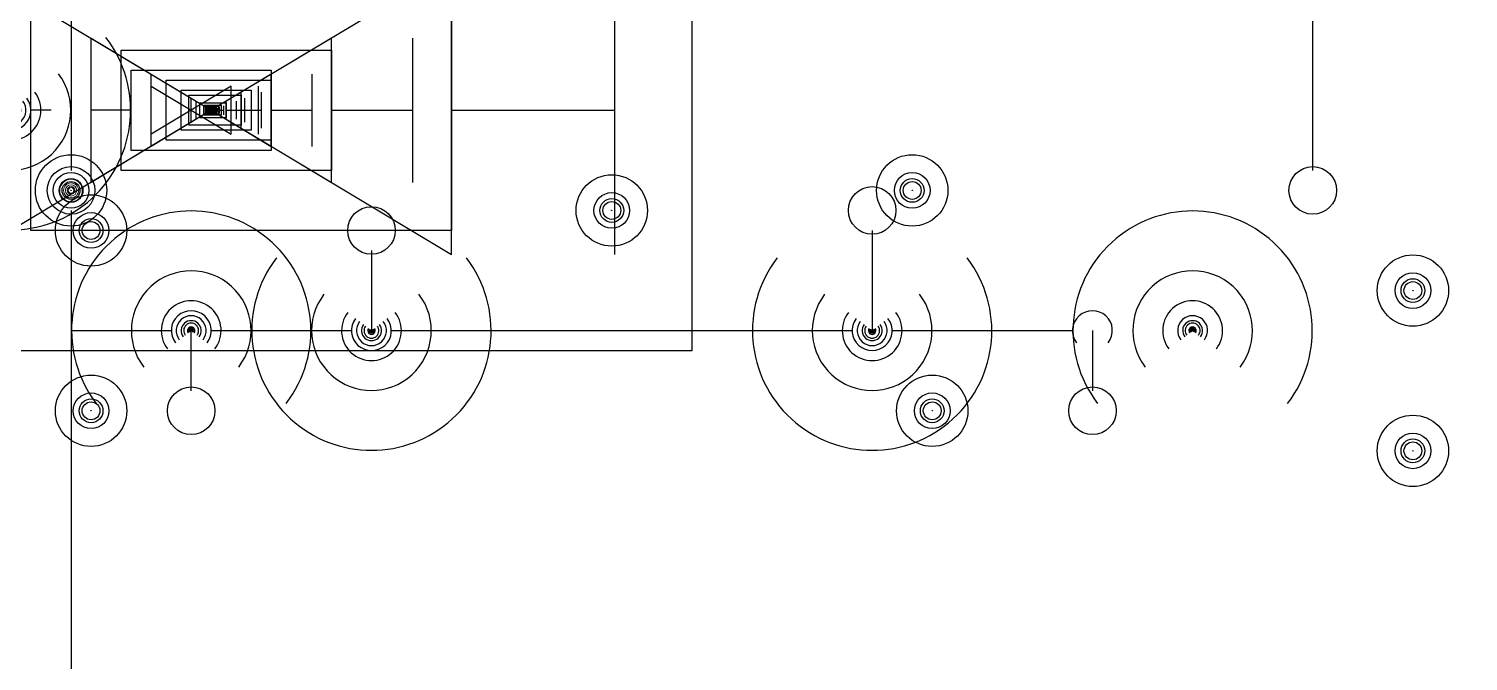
# Model space of a CAD drawing. Extents: x -17670 to 21732, y -105 to 1153.
# Drawn here: x -2112.4 to -1825, y 153.7 to 280 of the extents above; entities that cross this region are included whole.
import ezdxf

# ---------------------------------------------------------------- set-up
doc = ezdxf.new("R2010")
doc.units = 0
doc.header["$LTSCALE"] = 48
doc.header["$MEASUREMENT"] = 0
for name, color, linetype in [('F-FP-N', 2, 'Continuous'), ('F-FP-N @ 1 (1)', 2, 'Continuous'), ('F-FP-N @ 1 (2)', 2, 'Continuous'), ('F-FP-N @ 12', 2, 'Continuous'), ('F-FP-N @ 128', 2, 'Continuous'), ('F-FP-N @ 16', 2, 'Continuous'), ('F-FP-N @ 192', 2, 'Continuous'), ('F-FP-N @ 2', 2, 'Continuous'), ('F-FP-N @ 24', 2, 'Continuous'), ('F-FP-N @ 384', 2, 'Continuous'), ('F-FP-N @ 4', 2, 'Continuous'), ('F-FP-N @ 48', 2, 'Continuous'), ('F-FP-N @ 64', 2, 'Continuous'), ('F-FP-N @ 768', 2, 'Continuous'), ('F-FP-N @ 8', 2, 'Continuous'), ('F-FP-N @ 96', 2, 'Continuous'), ('F-SPRK-HEAD-N', 2, 'Continuous'), ('F-SPRK-HEAD-N @ 1 (1)', 2, 'Continuous'), ('F-SPRK-HEAD-N @ 1 (2)', 2, 'Continuous'), ('F-SPRK-HEAD-N @ 128', 2, 'Continuous'), ('F-SPRK-HEAD-N @ 192', 2, 'Continuous'), ('F-SPRK-HEAD-N @ 48', 2, 'Continuous'), ('F-SPRK-HEAD-N @ 64', 2, 'Continuous'), ('F-SPRK-HEAD-N @ 96', 2, 'Continuous'), ('F-SPRN-N', 1, 'Continuous'), ('F-SPRN-N @ 1 (1)', 1, 'Continuous'), ('F-SPRN-N @ 1 (2)', 1, 'Continuous'), ('F-SPRN-N @ 12', 1, 'Continuous'), ('F-SPRN-N @ 128', 1, 'Continuous'), ('F-SPRN-N @ 16', 1, 'Continuous'), ('F-SPRN-N @ 192', 1, 'Continuous'), ('F-SPRN-N @ 2', 1, 'Continuous'), ('F-SPRN-N @ 24', 1, 'Continuous'), ('F-SPRN-N @ 384', 1, 'Continuous'), ('F-SPRN-N @ 4', 1, 'Continuous'), ('F-SPRN-N @ 48', 1, 'Continuous'), ('F-SPRN-N @ 64', 1, 'Continuous'), ('F-SPRN-N @ 768', 1, 'Continuous'), ('F-SPRN-N @ 8', 1, 'Continuous'), ('F-SPRN-N @ 96', 1, 'Continuous')]:
    doc.layers.add(name, color=color, linetype=linetype)

# ---------------------------------------------------------------- blocks, each defined once
blk = doc.blocks.new('*U27')
blk.add_circle((0, 0), 0.037109375)
blk = doc.blocks.new('*U1312')
at = {"layer": 'F-SPRK-HEAD-N @ 1 (1)'}
blk.add_blockref('*U27', (-2100.000000014936, 203.7428015229925), dxfattribs=at)
at = {"layer": 'F-SPRK-HEAD-N @ 1 (2)'}
blk.add_blockref('*U27', (-2100.000000014936, 203.7428015229925), dxfattribs=at)
at = {"layer": 'F-SPRK-HEAD-N @ 128', "xscale": 128, "yscale": 128, "zscale": 128}
blk.add_blockref('*U27', (-2080.000000014936, 203.7428015229925), dxfattribs=at)
at = {"layer": 'F-SPRK-HEAD-N @ 192', "xscale": 192, "yscale": 192, "zscale": 192}
blk.add_blockref('*U27', (-2100.000000014936, 203.7428015229925), dxfattribs=at)
at = {"layer": 'F-SPRK-HEAD-N @ 48', "xscale": 48, "yscale": 48, "zscale": 48}
blk.add_blockref('*U27', (-2100.000000014936, 203.7428015229925), dxfattribs=at)
at = {"layer": 'F-SPRK-HEAD-N @ 64', "xscale": 64, "yscale": 64, "zscale": 64}
blk.add_blockref('*U27', (-2100.000000014936, 203.7428015229925), dxfattribs=at)
at = {"layer": 'F-SPRK-HEAD-N @ 96', "xscale": 96, "yscale": 96, "zscale": 96}
blk.add_blockref('*U27', (-2100.000000014936, 203.7428015229925), dxfattribs=at)
blk = doc.blocks.new('*U1313')
at = {"layer": 'F-SPRK-HEAD-N @ 1 (1)'}
blk.add_blockref('*U27', (-1932.000000014936, 203.7428015229925), dxfattribs=at)
at = {"layer": 'F-SPRK-HEAD-N @ 1 (2)'}
blk.add_blockref('*U27', (-1932.000000014936, 203.7428015229925), dxfattribs=at)
at = {"layer": 'F-SPRK-HEAD-N @ 128', "xscale": 128, "yscale": 128, "zscale": 128}
blk.add_blockref('*U27', (-1900.000000014936, 203.7428015229925), dxfattribs=at)
at = {"layer": 'F-SPRK-HEAD-N @ 192', "xscale": 192, "yscale": 192, "zscale": 192}
blk.add_blockref('*U27', (-1932.000000014936, 203.7428015229925), dxfattribs=at)
at = {"layer": 'F-SPRK-HEAD-N @ 48', "xscale": 48, "yscale": 48, "zscale": 48}
blk.add_blockref('*U27', (-1932.000000014936, 203.7428015229925), dxfattribs=at)
at = {"layer": 'F-SPRK-HEAD-N @ 64', "xscale": 64, "yscale": 64, "zscale": 64}
blk.add_blockref('*U27', (-1932.000000014936, 203.7428015229925), dxfattribs=at)
at = {"layer": 'F-SPRK-HEAD-N @ 96', "xscale": 96, "yscale": 96, "zscale": 96}
blk.add_blockref('*U27', (-1932.000000014936, 203.7428015229925), dxfattribs=at)
blk = doc.blocks.new('*U1314')
at = {"layer": 'F-SPRK-HEAD-N @ 1 (1)'}
blk.add_blockref('*U27', (-1996.000000014936, 243.7428015229925), dxfattribs=at)
at = {"layer": 'F-SPRK-HEAD-N @ 1 (2)'}
blk.add_blockref('*U27', (-1996.000000014936, 243.7428015229925), dxfattribs=at)
at = {"layer": 'F-SPRK-HEAD-N @ 128', "xscale": 128, "yscale": 128, "zscale": 128}
blk.add_blockref('*U27', (-1944.000000014936, 243.7428015229925), dxfattribs=at)
at = {"layer": 'F-SPRK-HEAD-N @ 192', "xscale": 192, "yscale": 192, "zscale": 192}
blk.add_blockref('*U27', (-1996.000000014936, 243.7428015229925), dxfattribs=at)
at = {"layer": 'F-SPRK-HEAD-N @ 48', "xscale": 48, "yscale": 48, "zscale": 48}
blk.add_blockref('*U27', (-1996.000000014936, 243.7428015229925), dxfattribs=at)
at = {"layer": 'F-SPRK-HEAD-N @ 64', "xscale": 64, "yscale": 64, "zscale": 64}
blk.add_blockref('*U27', (-1996.000000014936, 243.7428015229925), dxfattribs=at)
at = {"layer": 'F-SPRK-HEAD-N @ 96', "xscale": 96, "yscale": 96, "zscale": 96}
blk.add_blockref('*U27', (-1996.000000014936, 243.7428015229925), dxfattribs=at)
blk = doc.blocks.new('*U1316')
at = {"layer": 'F-SPRK-HEAD-N @ 1 (1)'}
blk.add_blockref('*U27', (-1836.000000014936, 195.7428015229925), dxfattribs=at)
at = {"layer": 'F-SPRK-HEAD-N @ 1 (2)'}
blk.add_blockref('*U27', (-1836.000000014936, 195.7428015229925), dxfattribs=at)
at = {"layer": 'F-SPRK-HEAD-N @ 128', "xscale": 128, "yscale": 128, "zscale": 128}
blk.add_blockref('*U27', (-1764.000000014936, 171.7428015229925), dxfattribs=at)
at = {"layer": 'F-SPRK-HEAD-N @ 192', "xscale": 192, "yscale": 192, "zscale": 192}
blk.add_blockref('*U27', (-1836.000000014936, 195.7428015229925), dxfattribs=at)
at = {"layer": 'F-SPRK-HEAD-N @ 48', "xscale": 48, "yscale": 48, "zscale": 48}
blk.add_blockref('*U27', (-1836.000000014936, 195.7428015229925), dxfattribs=at)
at = {"layer": 'F-SPRK-HEAD-N @ 64', "xscale": 64, "yscale": 64, "zscale": 64}
blk.add_blockref('*U27', (-1836.000000014936, 195.7428015229925), dxfattribs=at)
at = {"layer": 'F-SPRK-HEAD-N @ 96', "xscale": 96, "yscale": 96, "zscale": 96}
blk.add_blockref('*U27', (-1836.000000014936, 195.7428015229925), dxfattribs=at)
blk = doc.blocks.new('*U1318')
at = {"layer": 'F-SPRK-HEAD-N @ 1 (1)'}
blk.add_blockref('*U27', (-1836.000000014936, 227.7428015229925), dxfattribs=at)
at = {"layer": 'F-SPRK-HEAD-N @ 1 (2)'}
blk.add_blockref('*U27', (-1836.000000014936, 227.7428015229925), dxfattribs=at)
at = {"layer": 'F-SPRK-HEAD-N @ 128', "xscale": 128, "yscale": 128, "zscale": 128}
blk.add_blockref('*U27', (-1744.000000014936, 255.7428015229925), dxfattribs=at)
at = {"layer": 'F-SPRK-HEAD-N @ 192', "xscale": 192, "yscale": 192, "zscale": 192}
blk.add_blockref('*U27', (-1836.000000014936, 227.7428015229925), dxfattribs=at)
at = {"layer": 'F-SPRK-HEAD-N @ 48', "xscale": 48, "yscale": 48, "zscale": 48}
blk.add_blockref('*U27', (-1836.000000014936, 227.7428015229925), dxfattribs=at)
at = {"layer": 'F-SPRK-HEAD-N @ 64', "xscale": 64, "yscale": 64, "zscale": 64}
blk.add_blockref('*U27', (-1836.000000014936, 227.7428015229925), dxfattribs=at)
at = {"layer": 'F-SPRK-HEAD-N @ 96', "xscale": 96, "yscale": 96, "zscale": 96}
blk.add_blockref('*U27', (-1836.000000014936, 227.7428015229925), dxfattribs=at)
blk = doc.blocks.new('*U12')
at = {"linetype": 'Continuous'}
blk.add_arc((0, 0), 0.03111555437015312, 232.5669694738212, 127.4330305261797, dxfattribs=at)
blk = doc.blocks.new('*U1347')
at = {"layer": 'F-SPRN-N @ 1 (1)', "rotation": 89.99999999999999}
blk.add_blockref('*U12', (-1880.000000014936, 219.7428015229925), dxfattribs=at)
at = {"layer": 'F-SPRN-N @ 1 (2)', "rotation": 89.99999999999999}
blk.add_blockref('*U12', (-1880.000000014936, 219.7428015229925), dxfattribs=at)
at = {"layer": 'F-SPRN-N @ 12', "xscale": 12.00000000000001, "yscale": 12.00000000000001, "zscale": 12.00000000000001, "rotation": 89.99999999999999}
blk.add_blockref('*U12', (-1880.000000014936, 219.7428015229925), dxfattribs=at)
at = {"layer": 'F-SPRN-N @ 128', "xscale": 128.0000000000001, "yscale": 128.0000000000001, "zscale": 128.0000000000001, "rotation": 89.99999999999999}
blk.add_blockref('*U12', (-1900.000000014936, 219.7428015229925), dxfattribs=at)
at = {"layer": 'F-SPRN-N @ 16', "xscale": 16.00000000000001, "yscale": 16.00000000000001, "zscale": 16.00000000000001, "rotation": 89.99999999999999}
blk.add_blockref('*U12', (-1880.000000014936, 219.7428015229925), dxfattribs=at)
at = {"layer": 'F-SPRN-N @ 192', "xscale": 192.0000000000001, "yscale": 192.0000000000001, "zscale": 192.0000000000001, "rotation": 89.99999999999999}
blk.add_blockref('*U12', (-1880.000000014936, 219.7428015229925), dxfattribs=at)
at = {"layer": 'F-SPRN-N @ 2', "xscale": 2.000000000000001, "yscale": 2.000000000000001, "zscale": 2.000000000000001, "rotation": 89.99999999999999}
blk.add_blockref('*U12', (-1880.000000014936, 219.7428015229925), dxfattribs=at)
at = {"layer": 'F-SPRN-N @ 24', "xscale": 24.00000000000001, "yscale": 24.00000000000001, "zscale": 24.00000000000001, "rotation": 89.99999999999999}
blk.add_blockref('*U12', (-1880.000000014936, 219.7428015229925), dxfattribs=at)
at = {"layer": 'F-SPRN-N @ 384', "xscale": 384.0000000000002, "yscale": 384.0000000000002, "zscale": 384.0000000000002, "rotation": 89.99999999999999}
blk.add_blockref('*U12', (-1880.000000014936, 219.7428015229925), dxfattribs=at)
at = {"layer": 'F-SPRN-N @ 4', "xscale": 4.000000000000002, "yscale": 4.000000000000002, "zscale": 4.000000000000002, "rotation": 89.99999999999999}
blk.add_blockref('*U12', (-1880.000000014936, 219.7428015229925), dxfattribs=at)
at = {"layer": 'F-SPRN-N @ 48', "xscale": 48.00000000000002, "yscale": 48.00000000000002, "zscale": 48.00000000000002, "rotation": 89.99999999999999}
blk.add_blockref('*U12', (-1880.000000014936, 219.7428015229925), dxfattribs=at)
at = {"layer": 'F-SPRN-N @ 64', "xscale": 64.00000000000003, "yscale": 64.00000000000003, "zscale": 64.00000000000003, "rotation": 89.99999999999999}
blk.add_blockref('*U12', (-1880.000000014936, 219.7428015229925), dxfattribs=at)
at = {"layer": 'F-SPRN-N @ 768', "xscale": 768.0000000000003, "yscale": 768.0000000000003, "zscale": 768.0000000000003, "rotation": 89.99999999999999}
blk.add_blockref('*U12', (-1880.000000014936, 219.7428015229925), dxfattribs=at)
at = {"layer": 'F-SPRN-N @ 8', "xscale": 8.000000000000004, "yscale": 8.000000000000004, "zscale": 8.000000000000004, "rotation": 89.99999999999999}
blk.add_blockref('*U12', (-1880.000000014936, 219.7428015229925), dxfattribs=at)
at = {"layer": 'F-SPRN-N @ 96', "xscale": 96.00000000000004, "yscale": 96.00000000000004, "zscale": 96.00000000000004, "rotation": 89.99999999999999}
blk.add_blockref('*U12', (-1880.000000014936, 219.7428015229925), dxfattribs=at)
blk = doc.blocks.new('*U1348')
at = {"layer": 'F-SPRN-N @ 1 (1)', "rotation": 270}
blk.add_blockref('*U12', (-1944.000000014936, 219.7428015229925), dxfattribs=at)
at = {"layer": 'F-SPRN-N @ 1 (2)', "rotation": 270}
blk.add_blockref('*U12', (-1944.000000014936, 219.7428015229925), dxfattribs=at)
at = {"layer": 'F-SPRN-N @ 12', "xscale": 12, "yscale": 12, "zscale": 12, "rotation": 270}
blk.add_blockref('*U12', (-1944.000000014936, 219.7428015229925), dxfattribs=at)
at = {"layer": 'F-SPRN-N @ 128', "xscale": 128, "yscale": 128, "zscale": 128, "rotation": 270}
blk.add_blockref('*U12', (-1944.000000014936, 219.7428015229925), dxfattribs=at)
at = {"layer": 'F-SPRN-N @ 16', "xscale": 16, "yscale": 16, "zscale": 16, "rotation": 270}
blk.add_blockref('*U12', (-1944.000000014936, 219.7428015229925), dxfattribs=at)
at = {"layer": 'F-SPRN-N @ 192', "xscale": 192, "yscale": 192, "zscale": 192, "rotation": 270}
blk.add_blockref('*U12', (-1944.000000014936, 219.7428015229925), dxfattribs=at)
at = {"layer": 'F-SPRN-N @ 2', "xscale": 2, "yscale": 2, "zscale": 2, "rotation": 270}
blk.add_blockref('*U12', (-1944.000000014936, 219.7428015229925), dxfattribs=at)
at = {"layer": 'F-SPRN-N @ 24', "xscale": 24, "yscale": 24, "zscale": 24, "rotation": 270}
blk.add_blockref('*U12', (-1944.000000014936, 219.7428015229925), dxfattribs=at)
at = {"layer": 'F-SPRN-N @ 384', "xscale": 384, "yscale": 384, "zscale": 384, "rotation": 270}
blk.add_blockref('*U12', (-1944.000000014936, 219.7428015229925), dxfattribs=at)
at = {"layer": 'F-SPRN-N @ 4', "xscale": 4, "yscale": 4, "zscale": 4, "rotation": 270}
blk.add_blockref('*U12', (-1944.000000014936, 219.7428015229925), dxfattribs=at)
at = {"layer": 'F-SPRN-N @ 48', "xscale": 48, "yscale": 48, "zscale": 48, "rotation": 270}
blk.add_blockref('*U12', (-1944.000000014936, 219.7428015229925), dxfattribs=at)
at = {"layer": 'F-SPRN-N @ 64', "xscale": 64, "yscale": 64, "zscale": 64, "rotation": 270}
blk.add_blockref('*U12', (-1944.000000014936, 219.7428015229925), dxfattribs=at)
at = {"layer": 'F-SPRN-N @ 768', "xscale": 768, "yscale": 768, "zscale": 768, "rotation": 270}
blk.add_blockref('*U12', (-1944.000000014936, 219.7428015229925), dxfattribs=at)
at = {"layer": 'F-SPRN-N @ 8', "xscale": 8, "yscale": 8, "zscale": 8, "rotation": 270}
blk.add_blockref('*U12', (-1944.000000014936, 219.7428015229925), dxfattribs=at)
at = {"layer": 'F-SPRN-N @ 96', "xscale": 96, "yscale": 96, "zscale": 96, "rotation": 270}
blk.add_blockref('*U12', (-1944.000000014936, 219.7428015229925), dxfattribs=at)
blk = doc.blocks.new('*U1355')
at = {"layer": 'F-SPRK-HEAD-N @ 1 (1)'}
blk.add_blockref('*U27', (-1936.000000014936, 247.7428015229925), dxfattribs=at)
at = {"layer": 'F-SPRK-HEAD-N @ 1 (2)'}
blk.add_blockref('*U27', (-1936.000000014936, 247.7428015229925), dxfattribs=at)
at = {"layer": 'F-SPRK-HEAD-N @ 128', "xscale": 128, "yscale": 128, "zscale": 128}
blk.add_blockref('*U27', (-1856.000000014936, 247.7428015229925), dxfattribs=at)
at = {"layer": 'F-SPRK-HEAD-N @ 192', "xscale": 192, "yscale": 192, "zscale": 192}
blk.add_blockref('*U27', (-1936.000000014936, 247.7428015229925), dxfattribs=at)
at = {"layer": 'F-SPRK-HEAD-N @ 48', "xscale": 48, "yscale": 48, "zscale": 48}
blk.add_blockref('*U27', (-1936.000000014936, 247.7428015229925), dxfattribs=at)
at = {"layer": 'F-SPRK-HEAD-N @ 64', "xscale": 64, "yscale": 64, "zscale": 64}
blk.add_blockref('*U27', (-1936.000000014936, 247.7428015229925), dxfattribs=at)
at = {"layer": 'F-SPRK-HEAD-N @ 96', "xscale": 96, "yscale": 96, "zscale": 96}
blk.add_blockref('*U27', (-1936.000000014936, 247.7428015229925), dxfattribs=at)
blk = doc.blocks.new('*U1463')
at = {"layer": 'F-SPRK-HEAD-N @ 1 (1)'}
blk.add_blockref('*U27', (-2100.000000014936, 239.7428015229925), dxfattribs=at)
at = {"layer": 'F-SPRK-HEAD-N @ 1 (2)'}
blk.add_blockref('*U27', (-2100.000000014936, 239.7428015229925), dxfattribs=at)
at = {"layer": 'F-SPRK-HEAD-N @ 128', "xscale": 128, "yscale": 128, "zscale": 128}
blk.add_blockref('*U27', (-2044.000000014936, 239.7428015229925), dxfattribs=at)
at = {"layer": 'F-SPRK-HEAD-N @ 192', "xscale": 192, "yscale": 192, "zscale": 192}
blk.add_blockref('*U27', (-2100.000000014936, 239.7428015229925), dxfattribs=at)
at = {"layer": 'F-SPRK-HEAD-N @ 48', "xscale": 48, "yscale": 48, "zscale": 48}
blk.add_blockref('*U27', (-2100.000000014936, 239.7428015229925), dxfattribs=at)
at = {"layer": 'F-SPRK-HEAD-N @ 64', "xscale": 64, "yscale": 64, "zscale": 64}
blk.add_blockref('*U27', (-2100.000000014936, 239.7428015229925), dxfattribs=at)
at = {"layer": 'F-SPRK-HEAD-N @ 96', "xscale": 96, "yscale": 96, "zscale": 96}
blk.add_blockref('*U27', (-2100.000000014936, 239.7428015229925), dxfattribs=at)
blk = doc.blocks.new('*U38')
blk.add_circle((0, 0), 0.037109375)
at = {"color": 7, "lineweight": 0}
blk.add_circle((0, 0), 0.01171875, dxfattribs=at)
blk = doc.blocks.new('*U1576')
at = {"layer": 'F-SPRK-HEAD-N @ 1 (1)'}
blk.add_blockref('*U38', (-2104.000000014936, 247.7428015229925), dxfattribs=at)
at = {"layer": 'F-SPRK-HEAD-N @ 1 (2)'}
blk.add_blockref('*U38', (-2104.000000014936, 247.7428015229925), dxfattribs=at)
at = {"layer": 'F-SPRK-HEAD-N @ 128', "xscale": 128, "yscale": 128, "zscale": 128}
blk.add_blockref('*U38', (-2104.000000014936, 247.7428015229925), dxfattribs=at)
at = {"layer": 'F-SPRK-HEAD-N @ 192', "xscale": 192, "yscale": 192, "zscale": 192}
blk.add_blockref('*U38', (-2104.000000014936, 247.7428015229925), dxfattribs=at)
at = {"layer": 'F-SPRK-HEAD-N @ 48', "xscale": 48, "yscale": 48, "zscale": 48}
blk.add_blockref('*U38', (-2104.000000014936, 247.7428015229925), dxfattribs=at)
at = {"layer": 'F-SPRK-HEAD-N @ 64', "xscale": 64, "yscale": 64, "zscale": 64}
blk.add_blockref('*U38', (-2104.000000014936, 247.7428015229925), dxfattribs=at)
at = {"layer": 'F-SPRK-HEAD-N @ 96', "xscale": 96, "yscale": 96, "zscale": 96}
blk.add_blockref('*U38', (-2104.000000014936, 247.7428015229925), dxfattribs=at)
blk = doc.blocks.new('*U1629')
at = {"layer": 'F-SPRN-N @ 1 (1)', "rotation": 270}
blk.add_blockref('*U12', (-2044.000000014936, 219.7428015229925), dxfattribs=at)
at = {"layer": 'F-SPRN-N @ 1 (2)', "rotation": 270}
blk.add_blockref('*U12', (-2044.000000014936, 219.7428015229925), dxfattribs=at)
at = {"layer": 'F-SPRN-N @ 12', "xscale": 12, "yscale": 12, "zscale": 12, "rotation": 270}
blk.add_blockref('*U12', (-2044.000000014936, 219.7428015229925), dxfattribs=at)
at = {"layer": 'F-SPRN-N @ 128', "xscale": 128, "yscale": 128, "zscale": 128, "rotation": 270}
blk.add_blockref('*U12', (-2044.000000014936, 219.7428015229925), dxfattribs=at)
at = {"layer": 'F-SPRN-N @ 16', "xscale": 16, "yscale": 16, "zscale": 16, "rotation": 270}
blk.add_blockref('*U12', (-2044.000000014936, 219.7428015229925), dxfattribs=at)
at = {"layer": 'F-SPRN-N @ 192', "xscale": 192, "yscale": 192, "zscale": 192, "rotation": 270}
blk.add_blockref('*U12', (-2044.000000014936, 219.7428015229925), dxfattribs=at)
at = {"layer": 'F-SPRN-N @ 2', "xscale": 2, "yscale": 2, "zscale": 2, "rotation": 270}
blk.add_blockref('*U12', (-2044.000000014936, 219.7428015229925), dxfattribs=at)
at = {"layer": 'F-SPRN-N @ 24', "xscale": 24, "yscale": 24, "zscale": 24, "rotation": 270}
blk.add_blockref('*U12', (-2044.000000014936, 219.7428015229925), dxfattribs=at)
at = {"layer": 'F-SPRN-N @ 384', "xscale": 384, "yscale": 384, "zscale": 384, "rotation": 270}
blk.add_blockref('*U12', (-2044.000000014936, 219.7428015229925), dxfattribs=at)
at = {"layer": 'F-SPRN-N @ 4', "xscale": 4, "yscale": 4, "zscale": 4, "rotation": 270}
blk.add_blockref('*U12', (-2044.000000014936, 219.7428015229925), dxfattribs=at)
at = {"layer": 'F-SPRN-N @ 48', "xscale": 48, "yscale": 48, "zscale": 48, "rotation": 270}
blk.add_blockref('*U12', (-2044.000000014936, 219.7428015229925), dxfattribs=at)
at = {"layer": 'F-SPRN-N @ 64', "xscale": 64, "yscale": 64, "zscale": 64, "rotation": 270}
blk.add_blockref('*U12', (-2044.000000014936, 219.7428015229925), dxfattribs=at)
at = {"layer": 'F-SPRN-N @ 768', "xscale": 768, "yscale": 768, "zscale": 768, "rotation": 270}
blk.add_blockref('*U12', (-2044.000000014936, 219.7428015229925), dxfattribs=at)
at = {"layer": 'F-SPRN-N @ 8', "xscale": 8, "yscale": 8, "zscale": 8, "rotation": 270}
blk.add_blockref('*U12', (-2044.000000014936, 219.7428015229925), dxfattribs=at)
at = {"layer": 'F-SPRN-N @ 96', "xscale": 96, "yscale": 96, "zscale": 96, "rotation": 270}
blk.add_blockref('*U12', (-2044.000000014936, 219.7428015229925), dxfattribs=at)
blk = doc.blocks.new('*U1630')
at = {"layer": 'F-SPRN-N @ 1 (1)', "rotation": 89.99999999999999}
blk.add_blockref('*U12', (-2080.000000014936, 219.7428015229925), dxfattribs=at)
at = {"layer": 'F-SPRN-N @ 1 (2)', "rotation": 89.99999999999999}
blk.add_blockref('*U12', (-2080.000000014936, 219.7428015229925), dxfattribs=at)
at = {"layer": 'F-SPRN-N @ 12', "xscale": 12, "yscale": 12, "zscale": 12, "rotation": 89.99999999999999}
blk.add_blockref('*U12', (-2080.000000014936, 219.7428015229925), dxfattribs=at)
at = {"layer": 'F-SPRN-N @ 128', "xscale": 128, "yscale": 128, "zscale": 128, "rotation": 89.99999999999999}
blk.add_blockref('*U12', (-2080.000000014936, 219.7428015229925), dxfattribs=at)
at = {"layer": 'F-SPRN-N @ 16', "xscale": 16, "yscale": 16, "zscale": 16, "rotation": 89.99999999999999}
blk.add_blockref('*U12', (-2080.000000014936, 219.7428015229925), dxfattribs=at)
at = {"layer": 'F-SPRN-N @ 192', "xscale": 192, "yscale": 192, "zscale": 192, "rotation": 89.99999999999999}
blk.add_blockref('*U12', (-2080.000000014936, 219.7428015229925), dxfattribs=at)
at = {"layer": 'F-SPRN-N @ 2', "xscale": 2, "yscale": 2, "zscale": 2, "rotation": 89.99999999999999}
blk.add_blockref('*U12', (-2080.000000014936, 219.7428015229925), dxfattribs=at)
at = {"layer": 'F-SPRN-N @ 24', "xscale": 24, "yscale": 24, "zscale": 24, "rotation": 89.99999999999999}
blk.add_blockref('*U12', (-2080.000000014936, 219.7428015229925), dxfattribs=at)
at = {"layer": 'F-SPRN-N @ 384', "xscale": 384, "yscale": 384, "zscale": 384, "rotation": 89.99999999999999}
blk.add_blockref('*U12', (-2080.000000014936, 219.7428015229925), dxfattribs=at)
at = {"layer": 'F-SPRN-N @ 4', "xscale": 4, "yscale": 4, "zscale": 4, "rotation": 89.99999999999999}
blk.add_blockref('*U12', (-2080.000000014936, 219.7428015229925), dxfattribs=at)
at = {"layer": 'F-SPRN-N @ 48', "xscale": 48, "yscale": 48, "zscale": 48, "rotation": 89.99999999999999}
blk.add_blockref('*U12', (-2080.000000014936, 219.7428015229925), dxfattribs=at)
at = {"layer": 'F-SPRN-N @ 64', "xscale": 64, "yscale": 64, "zscale": 64, "rotation": 89.99999999999999}
blk.add_blockref('*U12', (-2080.000000014936, 219.7428015229925), dxfattribs=at)
at = {"layer": 'F-SPRN-N @ 768', "xscale": 768, "yscale": 768, "zscale": 768, "rotation": 89.99999999999999}
blk.add_blockref('*U12', (-2080.000000014936, 219.7428015229925), dxfattribs=at)
at = {"layer": 'F-SPRN-N @ 8', "xscale": 8, "yscale": 8, "zscale": 8, "rotation": 89.99999999999999}
blk.add_blockref('*U12', (-2080.000000014936, 219.7428015229925), dxfattribs=at)
at = {"layer": 'F-SPRN-N @ 96', "xscale": 96, "yscale": 96, "zscale": 96, "rotation": 89.99999999999999}
blk.add_blockref('*U12', (-2080.000000014936, 219.7428015229925), dxfattribs=at)
blk = doc.blocks.new('*U56')
at = {"color": 0}
for p, q in [((0.1049187830147655, -0.03749940000000001), (0.1049187830147655, 0.03749939999999998)), ((0.06249899999999999, -1.432797531243127e-17), (0.1049187830147655, -1.408524324551728e-17))]:
    blk.add_line(p, q, dxfattribs=at)
blk.add_lwpolyline([(-0.09375, 0.0625), (0.125, 0.0625), (0.125, -0.0625), (-0.09374999999999999, -0.0625)], close=True)
for points in [[(-0.062499, 0.0374994), (0, 0), (-0.062499, -0.0374994)], [(0.06249900000000001, 0.03749939999999999), (1.746272430747545e-18, 0), (0.06249899999999999, -0.0374994)]]:
    blk.add_lwpolyline(points, close=True, dxfattribs=at)
blk = doc.blocks.new('*U1643')
at = {"layer": 'F-FP-N @ 1 (1)'}
blk.add_blockref('*U56', (-2076.000000014936, 263.7428015229927), dxfattribs=at)
at = {"layer": 'F-FP-N @ 1 (2)'}
blk.add_blockref('*U56', (-2076.000000014936, 263.7428015229927), dxfattribs=at)
at = {"layer": 'F-FP-N @ 12', "xscale": 12, "yscale": 12, "zscale": 12}
blk.add_blockref('*U56', (-2076.000000014936, 263.7428015229927), dxfattribs=at)
at = {"layer": 'F-FP-N @ 128', "xscale": 128, "yscale": 128, "zscale": 128}
blk.add_blockref('*U56', (-2080.000000014936, 263.7428015229927), dxfattribs=at)
at = {"layer": 'F-FP-N @ 16', "xscale": 16, "yscale": 16, "zscale": 16}
blk.add_blockref('*U56', (-2076.000000014936, 263.7428015229927), dxfattribs=at)
at = {"layer": 'F-FP-N @ 192', "xscale": 192, "yscale": 192, "zscale": 192}
blk.add_blockref('*U56', (-2076.000000014936, 263.7428015229927), dxfattribs=at)
at = {"layer": 'F-FP-N @ 2', "xscale": 2, "yscale": 2, "zscale": 2}
blk.add_blockref('*U56', (-2076.000000014936, 263.7428015229927), dxfattribs=at)
at = {"layer": 'F-FP-N @ 24', "xscale": 24, "yscale": 24, "zscale": 24}
blk.add_blockref('*U56', (-2076.000000014936, 263.7428015229927), dxfattribs=at)
at = {"layer": 'F-FP-N @ 384', "xscale": 384, "yscale": 384, "zscale": 384}
blk.add_blockref('*U56', (-2076.000000014936, 263.7428015229927), dxfattribs=at)
at = {"layer": 'F-FP-N @ 4', "xscale": 4, "yscale": 4, "zscale": 4}
blk.add_blockref('*U56', (-2076.000000014936, 263.7428015229927), dxfattribs=at)
at = {"layer": 'F-FP-N @ 48', "xscale": 48, "yscale": 48, "zscale": 48}
blk.add_blockref('*U56', (-2076.000000014936, 263.7428015229927), dxfattribs=at)
at = {"layer": 'F-FP-N @ 64', "xscale": 64, "yscale": 64, "zscale": 64}
blk.add_blockref('*U56', (-2076.000000014936, 263.7428015229927), dxfattribs=at)
at = {"layer": 'F-FP-N @ 768', "xscale": 768, "yscale": 768, "zscale": 768}
blk.add_blockref('*U56', (-2076.000000014936, 263.7428015229927), dxfattribs=at)
at = {"layer": 'F-FP-N @ 8', "xscale": 8, "yscale": 8, "zscale": 8}
blk.add_blockref('*U56', (-2076.000000014936, 263.7428015229927), dxfattribs=at)
at = {"layer": 'F-FP-N @ 96', "xscale": 96, "yscale": 96, "zscale": 96}
blk.add_blockref('*U56', (-2076.000000014936, 263.7428015229927), dxfattribs=at)
blk = doc.blocks.new('*U1644')
at = {"layer": 'F-FP-N @ 1 (1)', "rotation": 270}
blk.add_blockref('*U12', (-2116.000000014936, 263.7428015229925), dxfattribs=at)
at = {"layer": 'F-FP-N @ 1 (2)', "rotation": 270}
blk.add_blockref('*U12', (-2116.000000014936, 263.7428015229925), dxfattribs=at)
at = {"layer": 'F-FP-N @ 12', "xscale": 12, "yscale": 12, "zscale": 12, "rotation": 270}
blk.add_blockref('*U12', (-2116.000000014936, 263.7428015229925), dxfattribs=at)
at = {"layer": 'F-FP-N @ 128', "xscale": 128, "yscale": 128, "zscale": 128, "rotation": 270}
blk.add_blockref('*U12', (-2116.000000014936, 263.7428015229925), dxfattribs=at)
at = {"layer": 'F-FP-N @ 16', "xscale": 16, "yscale": 16, "zscale": 16, "rotation": 270}
blk.add_blockref('*U12', (-2116.000000014936, 263.7428015229925), dxfattribs=at)
at = {"layer": 'F-FP-N @ 192', "xscale": 192, "yscale": 192, "zscale": 192, "rotation": 270}
blk.add_blockref('*U12', (-2116.000000014936, 263.7428015229925), dxfattribs=at)
at = {"layer": 'F-FP-N @ 2', "xscale": 2, "yscale": 2, "zscale": 2, "rotation": 270}
blk.add_blockref('*U12', (-2116.000000014936, 263.7428015229925), dxfattribs=at)
at = {"layer": 'F-FP-N @ 24', "xscale": 24, "yscale": 24, "zscale": 24, "rotation": 270}
blk.add_blockref('*U12', (-2116.000000014936, 263.7428015229925), dxfattribs=at)
at = {"layer": 'F-FP-N @ 384', "xscale": 384, "yscale": 384, "zscale": 384, "rotation": 270}
blk.add_blockref('*U12', (-2116.000000014936, 263.7428015229925), dxfattribs=at)
at = {"layer": 'F-FP-N @ 4', "xscale": 4, "yscale": 4, "zscale": 4, "rotation": 270}
blk.add_blockref('*U12', (-2116.000000014936, 263.7428015229925), dxfattribs=at)
at = {"layer": 'F-FP-N @ 48', "xscale": 48, "yscale": 48, "zscale": 48, "rotation": 270}
blk.add_blockref('*U12', (-2116.000000014936, 263.7428015229925), dxfattribs=at)
at = {"layer": 'F-FP-N @ 64', "xscale": 64, "yscale": 64, "zscale": 64, "rotation": 270}
blk.add_blockref('*U12', (-2116.000000014936, 263.7428015229925), dxfattribs=at)
at = {"layer": 'F-FP-N @ 768', "xscale": 768, "yscale": 768, "zscale": 768, "rotation": 270}
blk.add_blockref('*U12', (-2116.000000014936, 263.7428015229925), dxfattribs=at)
at = {"layer": 'F-FP-N @ 8', "xscale": 8, "yscale": 8, "zscale": 8, "rotation": 270}
blk.add_blockref('*U12', (-2116.000000014936, 263.7428015229925), dxfattribs=at)
at = {"layer": 'F-FP-N @ 96', "xscale": 96, "yscale": 96, "zscale": 96, "rotation": 270}
blk.add_blockref('*U12', (-2116.000000014936, 263.7428015229925), dxfattribs=at)

msp = doc.modelspace()

# ---------------------------------------------------------------- linework, layer by layer
at = {"layer": 'F-FP-N'}
for p, q in [((-2108.000000014936, 263.7428015229925), (-2112.000000014936, 263.7428015229925)), ((-2092.000000014936, 263.7428015229925), (-2100.000000014936, 263.7428015229925))]:
    msp.add_line(p, q, dxfattribs=at)
at = {"layer": 'F-SPRN-N'}
for p, q in [((-2104.000000014936, 307.7428015229925), (-2104.000000014936, 251.7428015229925)), ((-1856.000000014936, 251.7428015229925), (-1856.000000014936, 307.7428015229925)), ((-2104.000000014936, 243.7428015229925), (-2104.000000014936, 103.7428015229925)), ((-1944.000000014936, 239.7428015229925), (-1944.000000014936, 219.7428015229925)), ((-2044.000000014936, 235.7428015229925), (-2044.000000014936, 219.7428015229925)), ((-2104.000000014936, 219.7428015229925), (-2084.000000014936, 219.7428015229925)), ((-2080.000000014936, 207.7428015229925), (-2080.000000014936, 219.7428015229925)), ((-2076.000000014936, 219.7428015229925), (-2048.000000014936, 219.7428015229925)), ((-2040.000000014936, 219.7428015229925), (-1948.000000014936, 219.7428015229925)), ((-1940.000000014936, 219.7428015229925), (-1904.000000014936, 219.7428015229925)), ((-1900.000000014936, 219.7428015229925), (-1900.000000014936, 207.7428015229925))]:
    msp.add_line(p, q, dxfattribs=at)

# ---------------------------------------------------------------- block references
at = {"layer": 'F-FP-N'}
for name in ['*U1643', '*U1644']:
    msp.add_blockref(name, (0, 0), dxfattribs=at)
at = {"layer": 'F-SPRK-HEAD-N'}
for name in ['*U1318', '*U1576', '*U1355', '*U1314', '*U1463', '*U1312', '*U1313', '*U1316']:
    msp.add_blockref(name, (0, 0), dxfattribs=at)
at = {"layer": 'F-SPRN-N'}
for name in ['*U1630', '*U1347', '*U1629', '*U1348']:
    msp.add_blockref(name, (0, 0), dxfattribs=at)

doc.saveas('drawing.dxf')
